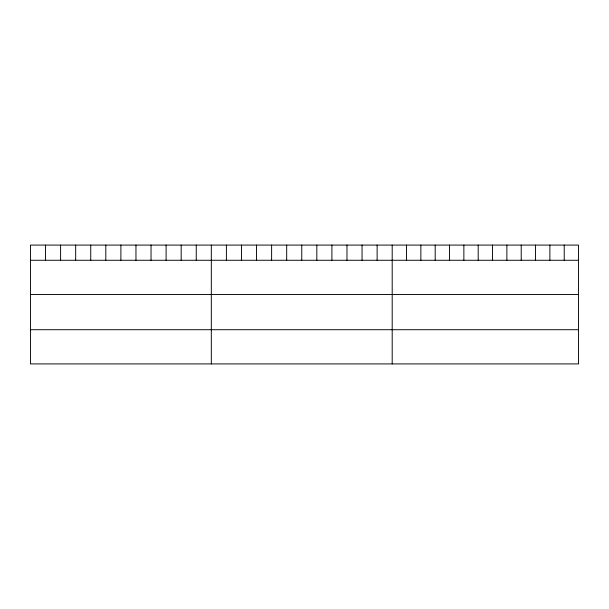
<?xml version="1.0" encoding="UTF-8"?>
<svg xmlns="http://www.w3.org/2000/svg" width="609" height="609" viewBox="0 0 609 609"><rect width="100%" height="100%" fill="white"/><g stroke="black" fill="none" stroke-linecap="round" stroke-linejoin="round"><path stroke-width="0.91" d="M578.55 260.264L578.55 363.916L30.45 363.916L30.45 245.084L578.55 245.084L578.55 260.264L30.45 260.264M30.45 294.467L578.55 294.467M30.45 329.713L578.55 329.713M564.216 245.084L564.216 260.264M549.881 245.084L549.881 260.264M535.547 245.084L535.547 260.264M521.213 245.084L521.213 260.264M506.878 245.084L506.878 260.264M492.544 245.084L492.544 260.264M478.202 245.084L478.202 260.264M463.868 245.084L463.868 260.264M449.533 245.084L449.533 260.264M435.199 245.084L435.199 260.264M420.865 245.084L420.865 260.264M406.53 245.084L406.53 260.264M392.196 245.084L392.196 363.916M377.123 245.084L377.123 260.264M362.05 245.084L362.05 260.264M346.978 245.084L346.978 260.264M331.905 245.084L331.905 260.264M316.832 245.084L316.832 260.264M301.76 245.084L301.76 260.264M286.687 245.084L286.687 260.264M271.614 245.084L271.614 260.264M256.541 245.084L256.541 260.264M241.468 245.084L241.468 260.264M226.396 245.084L226.396 260.264M211.323 245.084L211.323 363.916M196.25 245.084L196.25 260.264M181.178 245.084L181.178 260.264M166.105 245.084L166.105 260.264M151.032 245.084L151.032 260.264M135.959 245.084L135.959 260.264M120.887 245.084L120.887 260.264M105.814 245.084L105.814 260.264M90.741 245.084L90.741 260.264M75.668 245.084L75.668 260.264M60.595 245.084L60.595 260.264M45.523 245.084L45.523 260.264"/></g></svg>
